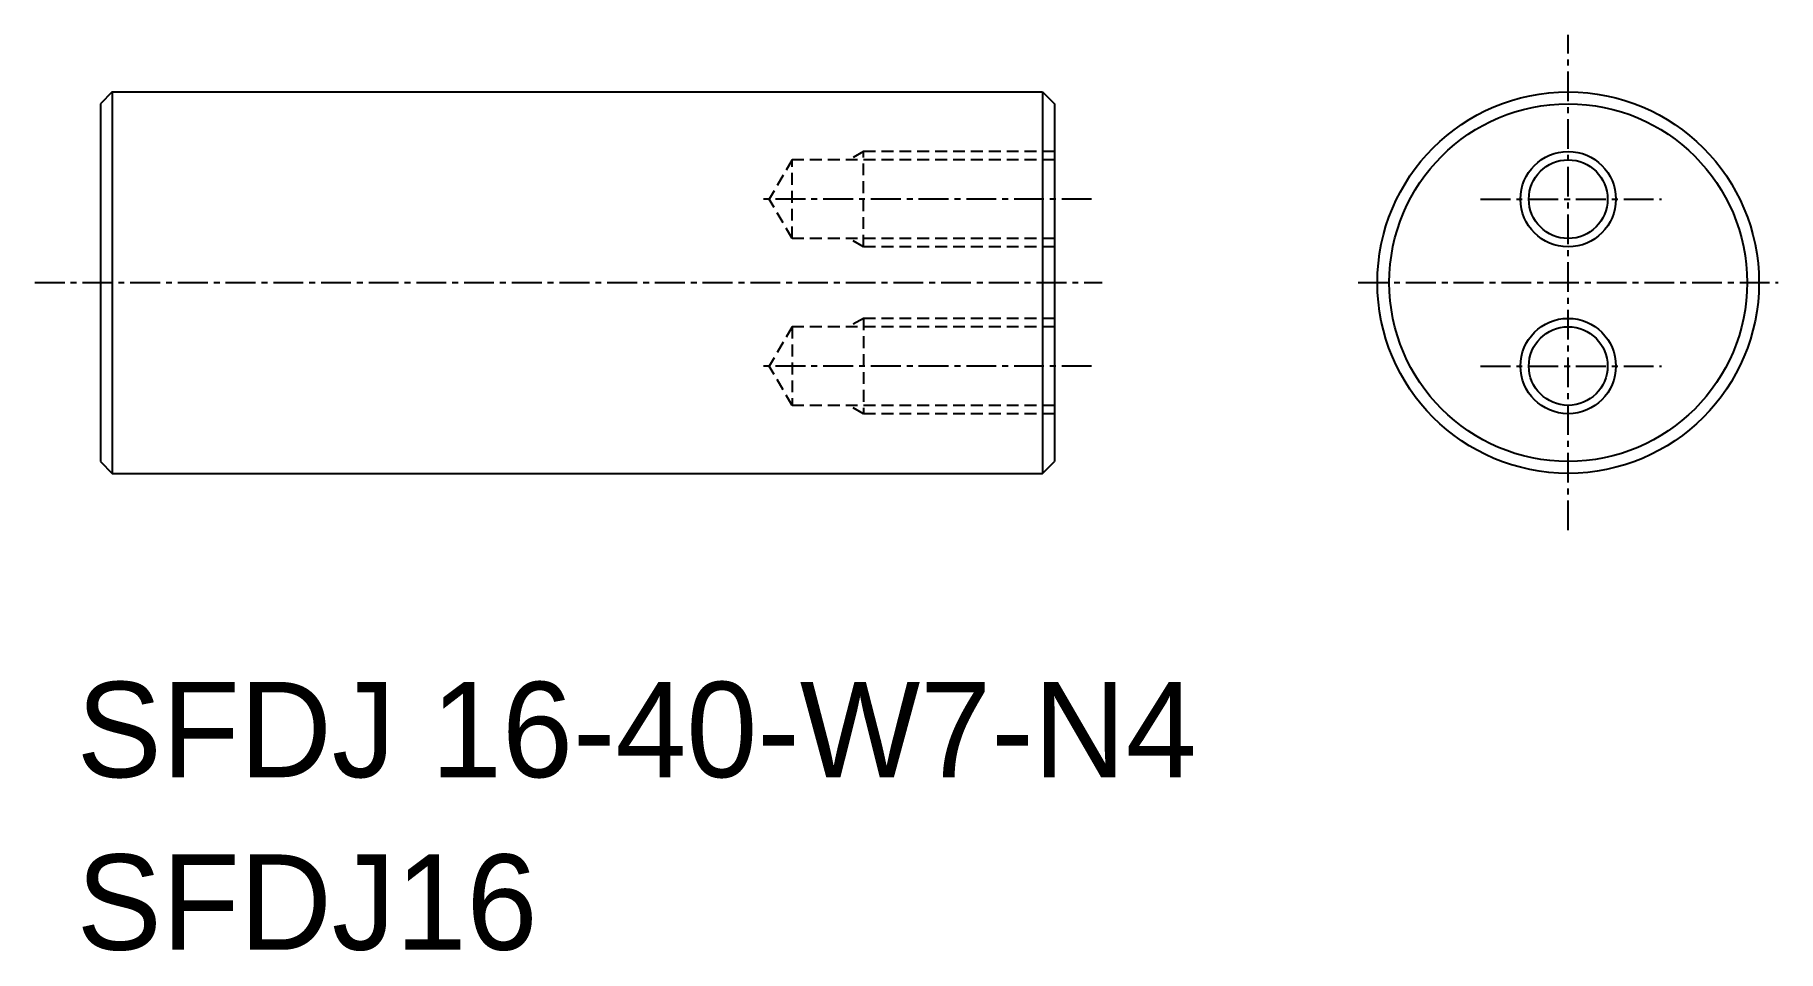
# Model space of a CAD drawing. Extents: x 64.6 to 137.7, y 71.7 to 110.1.
import ezdxf

# ---------------------------------------------------------------- set-up
doc = ezdxf.new("R2010")
doc.units = 0
doc.linetypes.add('CENTER', pattern=[2, 1.25, -0.25, 0.25, -0.25])
doc.linetypes.add('DASHED', pattern=[0.75, 0.5, -0.25])
doc.layers.get('0').update_dxf_attribs({"linetype": 'CONTINUOUS'})
doc.layers.add('CENTER', color=1, linetype='CENTER')

# ---------------------------------------------------------------- blocks, each defined once
blk = doc.blocks.new('A$C1A817F10')
at = {"color": 3, "linetype": 'CONTINUOUS'}
for centre in [(0, 3.5), (0, -3.5)]:
    blk.add_circle(centre, 2, dxfattribs=at)
at = {"color": 7, "linetype": 'CONTINUOUS'}
for centre in [(0, 3.5), (0, -3.5)]:
    blk.add_circle(centre, 1.65, dxfattribs=at)
at = {"layer": 'CENTER', "color": 1, "linetype": 'CENTER'}
for p, q in [((-3.673, 3.5), (3.911, 3.5)), ((-3.673, -3.5), (3.911, -3.5))]:
    blk.add_line(p, q, dxfattribs=at)

msp = doc.modelspace()

# ---------------------------------------------------------------- linework, layer by layer
at = {"color": 7, "linetype": 'CONTINUOUS'}
for p, q in [((67.823, 107.75), (67.323, 107.25)), ((67.823, 107.75), (67.823, 91.75)), ((67.823, 107.75), (106.823, 107.75)), ((106.823, 107.75), (106.823, 91.75)), ((106.823, 107.75), (107.323, 107.25)), ((67.323, 107.25), (67.323, 92.25)), ((107.323, 107.25), (107.323, 92.25)), ((67.323, 92.25), (67.823, 91.75)), ((106.823, 91.75), (107.323, 92.25)), ((67.823, 91.75), (106.823, 91.75))]:
    msp.add_line(p, q, dxfattribs=at)
at = {"color": 3, "linetype": 'DASHED'}
for p, q in [((96.323, 104.9), (95.37, 103.25)), ((107.323, 104.9), (96.323, 104.9)), ((96.323, 101.6), (96.323, 104.9)), ((99.323, 105.25), (98.716, 104.9)), ((107.323, 105.25), (99.323, 105.25)), ((99.323, 101.25), (99.323, 105.25)), ((96.323, 101.6), (95.37, 103.25)), ((107.323, 101.6), (96.323, 101.6)), ((99.323, 101.25), (98.716, 101.6)), ((107.323, 101.25), (99.323, 101.25)), ((99.323, 98.25), (98.716, 97.9)), ((99.323, 98.25), (99.323, 94.25)), ((107.323, 98.25), (99.323, 98.25)), ((96.323, 97.9), (95.37, 96.25)), ((96.323, 97.9), (96.323, 94.6)), ((107.323, 97.9), (96.323, 97.9)), ((96.323, 94.6), (95.37, 96.25)), ((107.323, 94.6), (96.323, 94.6)), ((99.323, 94.25), (98.716, 94.6)), ((107.323, 94.25), (99.323, 94.25))]:
    msp.add_line(p, q, dxfattribs=at)
for p, q in [((77.573, 91.75), (77.573, 91.75)), ((87.323, 91.75), (87.323, 91.75))]:
    msp.add_line(p, q)
at = {"color": 7, "linetype": 'CONTINUOUS'}
for radius in [8, 7.5]:
    msp.add_circle((128.865, 99.75), radius, dxfattribs=at)
at = {"layer": 'CENTER', "color": 1, "linetype": 'CENTER'}
for p, q in [((128.865, 89.36), (128.865, 110.141)), ((108.881, 103.25), (94.928, 103.25)), ((64.575, 99.75), (109.323, 99.75)), ((120.062, 99.75), (137.668, 99.75)), ((108.881, 96.25), (94.928, 96.25))]:
    msp.add_line(p, q, dxfattribs=at)

# ---------------------------------------------------------------- block references
at = {"color": 7, "linetype": 'CONTINUOUS'}
msp.add_blockref('A$C1A817F10', (128.865, 99.75), dxfattribs=at)

# ---------------------------------------------------------------- texts
for s, p in [('SFDJ 16-40-W7-N4', (66.328, 79.005)), ('SFDJ16', (66.328, 71.767))]:
    msp.add_text(s, height=4, dxfattribs=at).set_placement(p)

doc.saveas('drawing.dxf')
